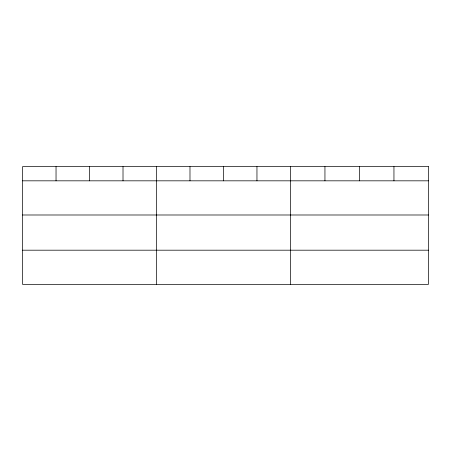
<?xml version="1.0" encoding="UTF-8"?>
<svg xmlns="http://www.w3.org/2000/svg" width="451" height="451" viewBox="0 0 451 451"><rect width="100%" height="100%" fill="white"/><g stroke="black" fill="none" stroke-linecap="round" stroke-linejoin="round"><path stroke-width="0.68" d="M22.55 180.823L428.45 180.823M22.55 214.992L428.45 214.992M22.55 250.192L428.45 250.192M393.948 166.644L393.948 180.823M359.447 166.644L359.447 180.823M324.945 166.644L324.945 180.823M290.444 166.644L290.444 284.355M256.957 166.644L256.957 180.823M223.47 166.644L223.47 180.823M189.984 166.644L189.984 180.823M156.497 166.644L156.497 284.355M123.01 166.644L123.01 180.823M89.523 166.644L89.523 180.823M56.037 166.644L56.037 180.823M428.45 166.644L22.55 166.644L22.55 284.355L428.45 284.355L428.45 166.644"/></g></svg>
